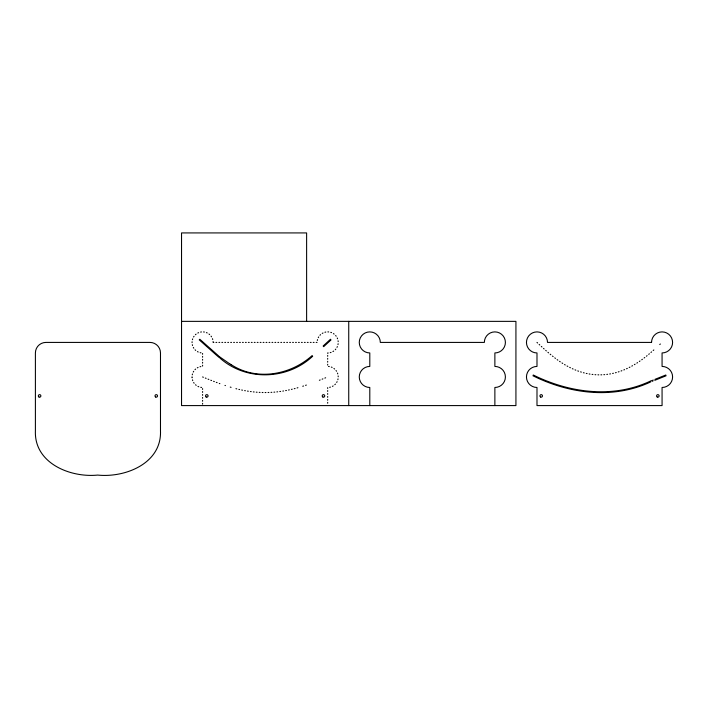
<?xml version="1.0" encoding="UTF-8"?>
<svg xmlns="http://www.w3.org/2000/svg" width="708" height="708" viewBox="0 0 708 708"><rect width="100%" height="100%" fill="white"/><g stroke="black" fill="none" stroke-linecap="round" stroke-linejoin="round"><path stroke-width="1.06" d="M192.072 376.957L192.072 376.921A10.532 10.532 0 0 0 192.098 377.762M330.486 339.247L323.122 346.044M331.052 339.867L323.68 346.672M659.741 344.566L660.36 344M653.82 349.947L653.192 350.504M651.599 351.894L650.962 352.442M649.36 353.796L648.714 354.336M647.077 355.673L646.422 356.204M312.166 355.558C290.563 375.054 256.792 381.161 231.578 364.894M312.688 356.212C287.368 380.063 245.88 381.346 219.816 357.965M644.767 357.496L644.094 358.009M642.413 359.275L641.731 359.77M640.014 360.991L639.324 361.469M637.572 362.638L636.864 363.098M635.076 364.213L634.359 364.647M632.536 365.7L631.802 366.116M629.943 367.107L629.191 367.487M627.297 368.408L626.536 368.762M624.606 369.611L623.828 369.939M665.821 374.992L654.935 379.355M666.131 375.771L654.776 380.329M324.857 378.09L325.645 377.771M322.901 378.869L322.122 379.178M320.166 379.957L319.379 380.267M653.254 380.019L652.652 380.258M652.944 381.046L652.334 381.285M651.891 380.55L650.36 381.134M650.802 381.869C613.013 399.604 569.409 393.843 532.929 375.771M650.059 381.258C612.562 398.763 569.382 392.86 533.239 374.992M621.854 370.709L621.075 370.992M306.343 385.081L305.546 385.347M619.084 371.682L618.288 371.939M303.546 386.002L302.741 386.258M297.9 387.71L297.094 387.94M616.27 372.532L615.456 372.753M295.059 388.488L294.245 388.701M292.2 389.205L291.422 389.391M613.411 373.258L612.588 373.443M289.324 389.86L288.501 390.037M286.439 390.453L285.651 390.604M610.5 373.859L609.694 374.001M283.536 390.975L282.811 391.099M280.625 391.427L279.784 391.542M607.606 374.311L606.774 374.417M277.66 391.807L276.863 391.896M274.766 392.108L273.925 392.179M604.676 374.629L603.835 374.691M271.828 392.329L270.987 392.374M601.738 374.806L600.897 374.833M268.881 392.471L268.04 392.498M265.934 392.533L265.093 392.533M181.54 321.361L515.928 321.361L515.928 405.587L181.54 405.587L181.54 232.923L306.617 232.923L306.617 321.361M213.843 342.415L213.126 342.415A10.532 10.532 0 0 0 213.09 341.575M215.949 342.415L216.79 342.415M218.896 342.415L219.737 342.415M221.843 342.415L222.684 342.415M224.79 342.415L225.631 342.415M227.737 342.415L228.578 342.415M230.684 342.415L231.525 342.415M233.631 342.415L234.481 342.415M236.587 342.415L237.428 342.415M239.534 342.415L240.375 342.415M242.481 342.415L243.322 342.415M245.428 342.415L246.269 342.415M248.375 342.415L249.216 342.415M251.322 342.415L252.163 342.415M254.269 342.415L255.11 342.415M257.216 342.415L258.066 342.415M260.163 342.415L261.013 342.415M263.119 342.415L263.96 342.415M266.066 342.415L266.907 342.415M269.013 342.415L269.854 342.415M271.961 342.415L272.801 342.415M274.908 342.415L275.748 342.415M277.855 342.415L278.695 342.415M280.802 342.415L281.642 342.415M283.749 342.415L284.598 342.415M286.696 342.415L287.545 342.415M289.652 342.415L290.492 342.415M292.599 342.415L293.439 342.415M295.546 342.415L296.386 342.415M298.493 342.415L299.334 342.415M301.44 342.415L302.281 342.415M304.387 342.415L305.228 342.415M307.334 342.415L308.175 342.415M310.281 342.415L311.131 342.415M313.228 342.415L314.078 342.415M316.184 342.415L317.025 342.415M598.791 374.842L597.95 374.824M262.987 392.515L262.146 392.498M260.04 392.418L259.199 392.374M595.844 374.736L595.003 374.682M257.101 392.232L256.261 392.17M254.163 391.975L253.322 391.887M592.906 374.488L592.065 374.39M251.234 391.639L250.393 391.533M248.313 391.232L247.481 391.099M589.985 374.098L589.153 373.957M245.402 390.745L244.623 390.604M242.508 390.188L241.685 390.019M587.082 373.567L586.259 373.399M239.631 389.568L238.853 389.391M236.764 388.887L235.941 388.674M584.206 372.912L583.392 372.7M231.074 387.338L230.268 387.099M581.374 372.116L580.569 371.868M225.445 385.586L224.967 385.426M578.569 371.204L577.772 370.921M219.869 383.656L219.276 383.444M217.099 382.647L216.312 382.347M214.347 381.603L213.559 381.302M211.595 380.541L210.807 380.231M208.851 379.461L208.072 379.152M575.808 370.169L575.029 369.85M205.329 378.054L206.117 378.364M202.594 376.957L203.382 377.267M573.091 369.018L572.33 368.673M570.427 367.762L569.675 367.39M567.807 366.408L567.073 366.001M231.374 364.779L230.578 364.31M565.241 364.965L564.515 364.531M230.374 364.195L229.684 363.77M229.383 363.593L220.498 357.434M562.727 363.425L562.01 362.974M560.258 361.815L559.559 361.346M557.833 360.133L557.152 359.637M555.461 358.39L554.789 357.876M220.161 357.168L219.471 356.637M219.214 357.496L218.613 357.027M553.125 356.584L552.461 356.062M218.878 356.159L199.789 339.247M218.179 356.69L199.222 339.867M550.833 354.735L550.178 354.195M548.567 352.841L547.93 352.292M546.337 350.911L545.709 350.363M544.133 348.956L543.505 348.398M541.947 346.982L541.328 346.416M539.151 344.415L539.77 344.991M536.991 342.415L537.611 342.991M494.874 405.587L494.874 387.48A10.532 10.532 0 0 0 505.406 376.957A10.532 10.532 0 0 0 494.874 366.425L494.874 352.947A10.532 10.532 0 0 0 505.406 342.415A10.532 10.532 0 0 0 494.874 331.893A10.532 10.532 0 0 0 484.343 342.415L380.32 342.415A10.532 10.532 0 0 0 369.797 331.893A10.532 10.532 0 0 0 359.266 342.415A10.532 10.532 0 0 0 369.797 352.947L369.797 366.425A10.532 10.532 0 0 0 359.266 376.957A10.532 10.532 0 0 0 369.797 387.48L369.797 405.587M348.734 321.361L348.734 405.587M327.68 353.319L327.68 352.947A10.532 10.532 0 0 0 328.149 352.938M327.68 355.425L327.68 356.266M327.68 358.372L327.68 359.221M327.68 361.328L327.68 362.169M327.68 364.275L327.68 365.116M327.68 387.63L327.68 388.471M327.68 390.577L327.68 391.418M327.68 393.524L327.68 394.365M327.68 396.471L327.68 397.312M327.68 399.418L327.68 400.259M327.68 402.365L327.68 403.215M202.594 353.451L202.594 354.292M202.594 356.398L202.594 357.239M202.594 359.345L202.594 360.186M202.594 362.292L202.594 363.133M202.594 365.24L202.594 366.08M202.594 388.595L202.594 389.444M202.594 391.542L202.594 392.391M202.594 394.498L202.594 395.338M202.594 397.445L202.594 398.285M202.594 400.392L202.594 401.232M202.594 403.339L202.594 404.18M201.001 352.823A10.532 10.532 0 0 1 200.169 352.664M198.187 351.982A10.532 10.532 0 0 1 197.435 351.593M195.718 350.389A10.532 10.532 0 0 1 195.098 349.814M193.78 348.177A10.532 10.532 0 0 1 193.346 347.451M192.532 345.513A10.532 10.532 0 0 1 192.319 344.699M192.072 342.61A10.532 10.532 0 0 1 192.089 341.769M192.426 339.698A10.532 10.532 0 0 1 192.673 338.893M193.576 336.99A10.532 10.532 0 0 1 194.036 336.291M195.426 334.707A10.532 10.532 0 0 1 196.063 334.158M197.833 333.026A10.532 10.532 0 0 1 198.603 332.68M200.621 332.079A10.532 10.532 0 0 1 201.453 331.955M203.55 331.937A10.532 10.532 0 0 1 204.382 332.043M206.409 332.61A10.532 10.532 0 0 1 207.187 332.946M208.975 334.043A10.532 10.532 0 0 1 209.621 334.574M211.046 336.132A10.532 10.532 0 0 1 211.515 336.822M212.453 338.707A10.532 10.532 0 0 1 212.719 339.513M201.612 387.435A10.532 10.532 0 0 1 200.771 387.32M198.753 386.754A10.532 10.532 0 0 1 197.983 386.418M196.196 385.311A10.532 10.532 0 0 1 195.541 384.771M194.134 383.214A10.532 10.532 0 0 1 193.656 382.515M192.735 380.63A10.532 10.532 0 0 1 192.47 379.833M192.284 374.824A10.532 10.532 0 0 1 192.488 374.01M193.275 372.063A10.532 10.532 0 0 1 193.691 371.328M194.992 369.673A10.532 10.532 0 0 1 195.594 369.089M197.293 367.859A10.532 10.532 0 0 1 198.036 367.461M200.019 366.744A10.532 10.532 0 0 1 200.842 366.576M338.026 378.886A10.532 10.532 0 0 1 337.84 379.709M337.088 381.674A10.532 10.532 0 0 1 336.681 382.409M335.415 384.09A10.532 10.532 0 0 1 334.822 384.683M333.149 385.949A10.532 10.532 0 0 1 332.406 386.356M330.45 387.108A10.532 10.532 0 0 1 329.627 387.303M328.477 366.452A10.532 10.532 0 0 1 329.309 366.549M331.344 367.08A10.532 10.532 0 0 1 332.123 367.408M333.928 368.479A10.532 10.532 0 0 1 334.583 369.01M336.026 370.541A10.532 10.532 0 0 1 336.512 371.222M337.477 373.098A10.532 10.532 0 0 1 337.751 373.886M338.159 375.948A10.532 10.532 0 0 1 338.203 376.789M338.123 343.743A10.532 10.532 0 0 1 337.981 344.575M337.353 346.584A10.532 10.532 0 0 1 336.99 347.336M335.822 349.088A10.532 10.532 0 0 1 335.265 349.717M333.663 351.079A10.532 10.532 0 0 1 332.946 351.531M331.034 352.398A10.532 10.532 0 0 1 330.229 352.637M317.334 340.451A10.532 10.532 0 0 1 317.529 339.628M318.281 337.672A10.532 10.532 0 0 1 318.689 336.937M319.963 335.256A10.532 10.532 0 0 1 320.556 334.663M322.237 333.406A10.532 10.532 0 0 1 322.981 332.999M324.945 332.256A10.532 10.532 0 0 1 325.76 332.061M327.857 331.893A10.532 10.532 0 0 1 328.698 331.937M330.76 332.353A10.532 10.532 0 0 1 331.556 332.627M333.424 333.592A10.532 10.532 0 0 1 334.114 334.079M335.636 335.53A10.532 10.532 0 0 1 336.167 336.185M337.229 337.99A10.532 10.532 0 0 1 337.557 338.769M338.079 340.805A10.532 10.532 0 0 1 338.176 341.645M160.486 430.862C161.778 463.395 125.298 477.927 97.677 475.077C70.18 477.838 34.09 463.165 35.4 430.862L35.4 352.947A10.532 10.532 0 0 1 45.931 342.415L149.954 342.415A10.532 10.532 0 0 1 160.486 352.947L160.486 430.862M651.546 342.415L547.514 342.415A10.532 10.532 0 0 0 536.991 331.893A10.532 10.532 0 0 0 526.46 342.415A10.532 10.532 0 0 0 536.991 352.947L536.991 366.425A10.532 10.532 0 0 0 526.46 376.957A10.532 10.532 0 0 0 536.991 387.48L536.991 405.587L662.068 405.587L662.068 387.48A10.532 10.532 0 0 0 672.6 376.957A10.532 10.532 0 0 0 662.068 366.425L662.068 352.947A10.532 10.532 0 0 0 672.6 342.415A10.532 10.532 0 0 0 662.068 331.893A10.532 10.532 0 0 0 651.546 342.415M322.839 397.002A1.266 1.266 0 0 0 324.733 395.905A1.266 1.266 0 0 0 322.839 394.807A1.266 1.266 0 0 0 322.839 397.002M206.178 397.002A1.266 1.266 0 0 0 208.072 395.905A1.266 1.266 0 0 0 206.178 394.807A1.266 1.266 0 0 0 206.178 397.002M657.228 397.002A1.266 1.266 0 0 0 659.121 395.905A1.266 1.266 0 0 0 657.228 394.807A1.266 1.266 0 0 0 657.228 397.002M540.567 397.002A1.266 1.266 0 0 0 542.461 395.905A1.266 1.266 0 0 0 540.567 394.807A1.266 1.266 0 0 0 540.567 397.002M155.636 397.002A1.266 1.266 0 0 0 157.53 395.905A1.266 1.266 0 0 0 155.636 394.807A1.266 1.266 0 0 0 155.636 397.002M38.975 397.002A1.266 1.266 0 0 0 40.878 395.905A1.266 1.266 0 0 0 38.975 394.807A1.266 1.266 0 0 0 38.975 397.002"/></g></svg>
